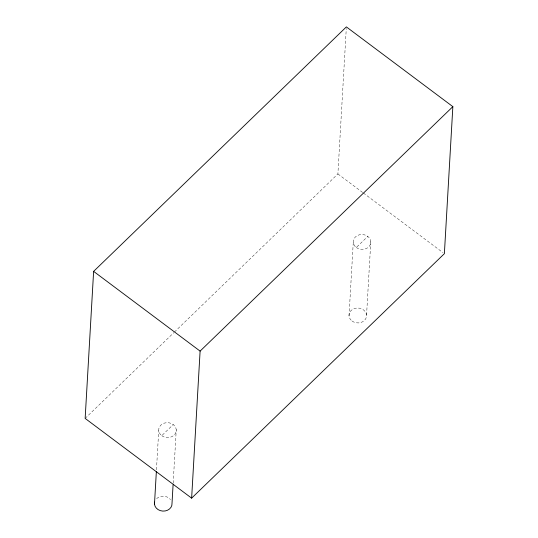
<?xml version="1.0" encoding="UTF-8"?>
<svg xmlns="http://www.w3.org/2000/svg" width="538" height="538" viewBox="0 0 538 538"><rect width="100%" height="100%" fill="white"/><g stroke="black" fill="none" stroke-linecap="round" stroke-linejoin="round"><path stroke-width="0.4" stroke-dasharray="2.69 2.02" d="M156.457 469.802L158.723 430.535M173.175 483.191L176.256 429.721M174.42 332.06L337.898 173.935L346.277 28.568M349.027 315.88L353.264 242.362M366.56 315.073L370.796 241.555M85.145 418.409L173.821 332.639M161.743 435.686A8.796 7.458 3.3 0 0 176.128 431.664A8.796 7.458 3.3 0 0 164.601 423.036A8.796 7.458 3.3 0 0 161.743 435.686L173.236 424.569M356.29 247.514A8.796 7.458 3.3 0 0 370.669 243.492A8.796 7.458 3.3 0 0 359.142 234.864A8.796 7.458 3.3 0 0 356.29 247.514L367.777 236.404M337.898 173.935L362.673 192.49M363.345 192.994L443.036 252.672M156.598 498.665A8.796 7.458 3.3 0 1 170.519 499.573M352.047 321.031A8.796 7.458 3.3 0 0 366.425 317.016A8.796 7.458 3.3 0 0 354.898 308.382A8.796 7.458 3.3 0 0 352.047 321.031"/><path stroke-width="0.81" d="M93.625 271.374L85.145 418.409L191.629 498.148L444.375 253.674L452.855 106.638L346.371 26.9L93.625 271.374L200.102 351.112L191.629 498.148M154.487 504.052L156.363 471.47M173.081 484.866L172.019 503.245A8.796 7.458 3.3 0 1 162.745 511.087A8.796 7.458 3.3 0 1 154.614 502.109M200.102 351.112L452.855 106.638"/></g></svg>
